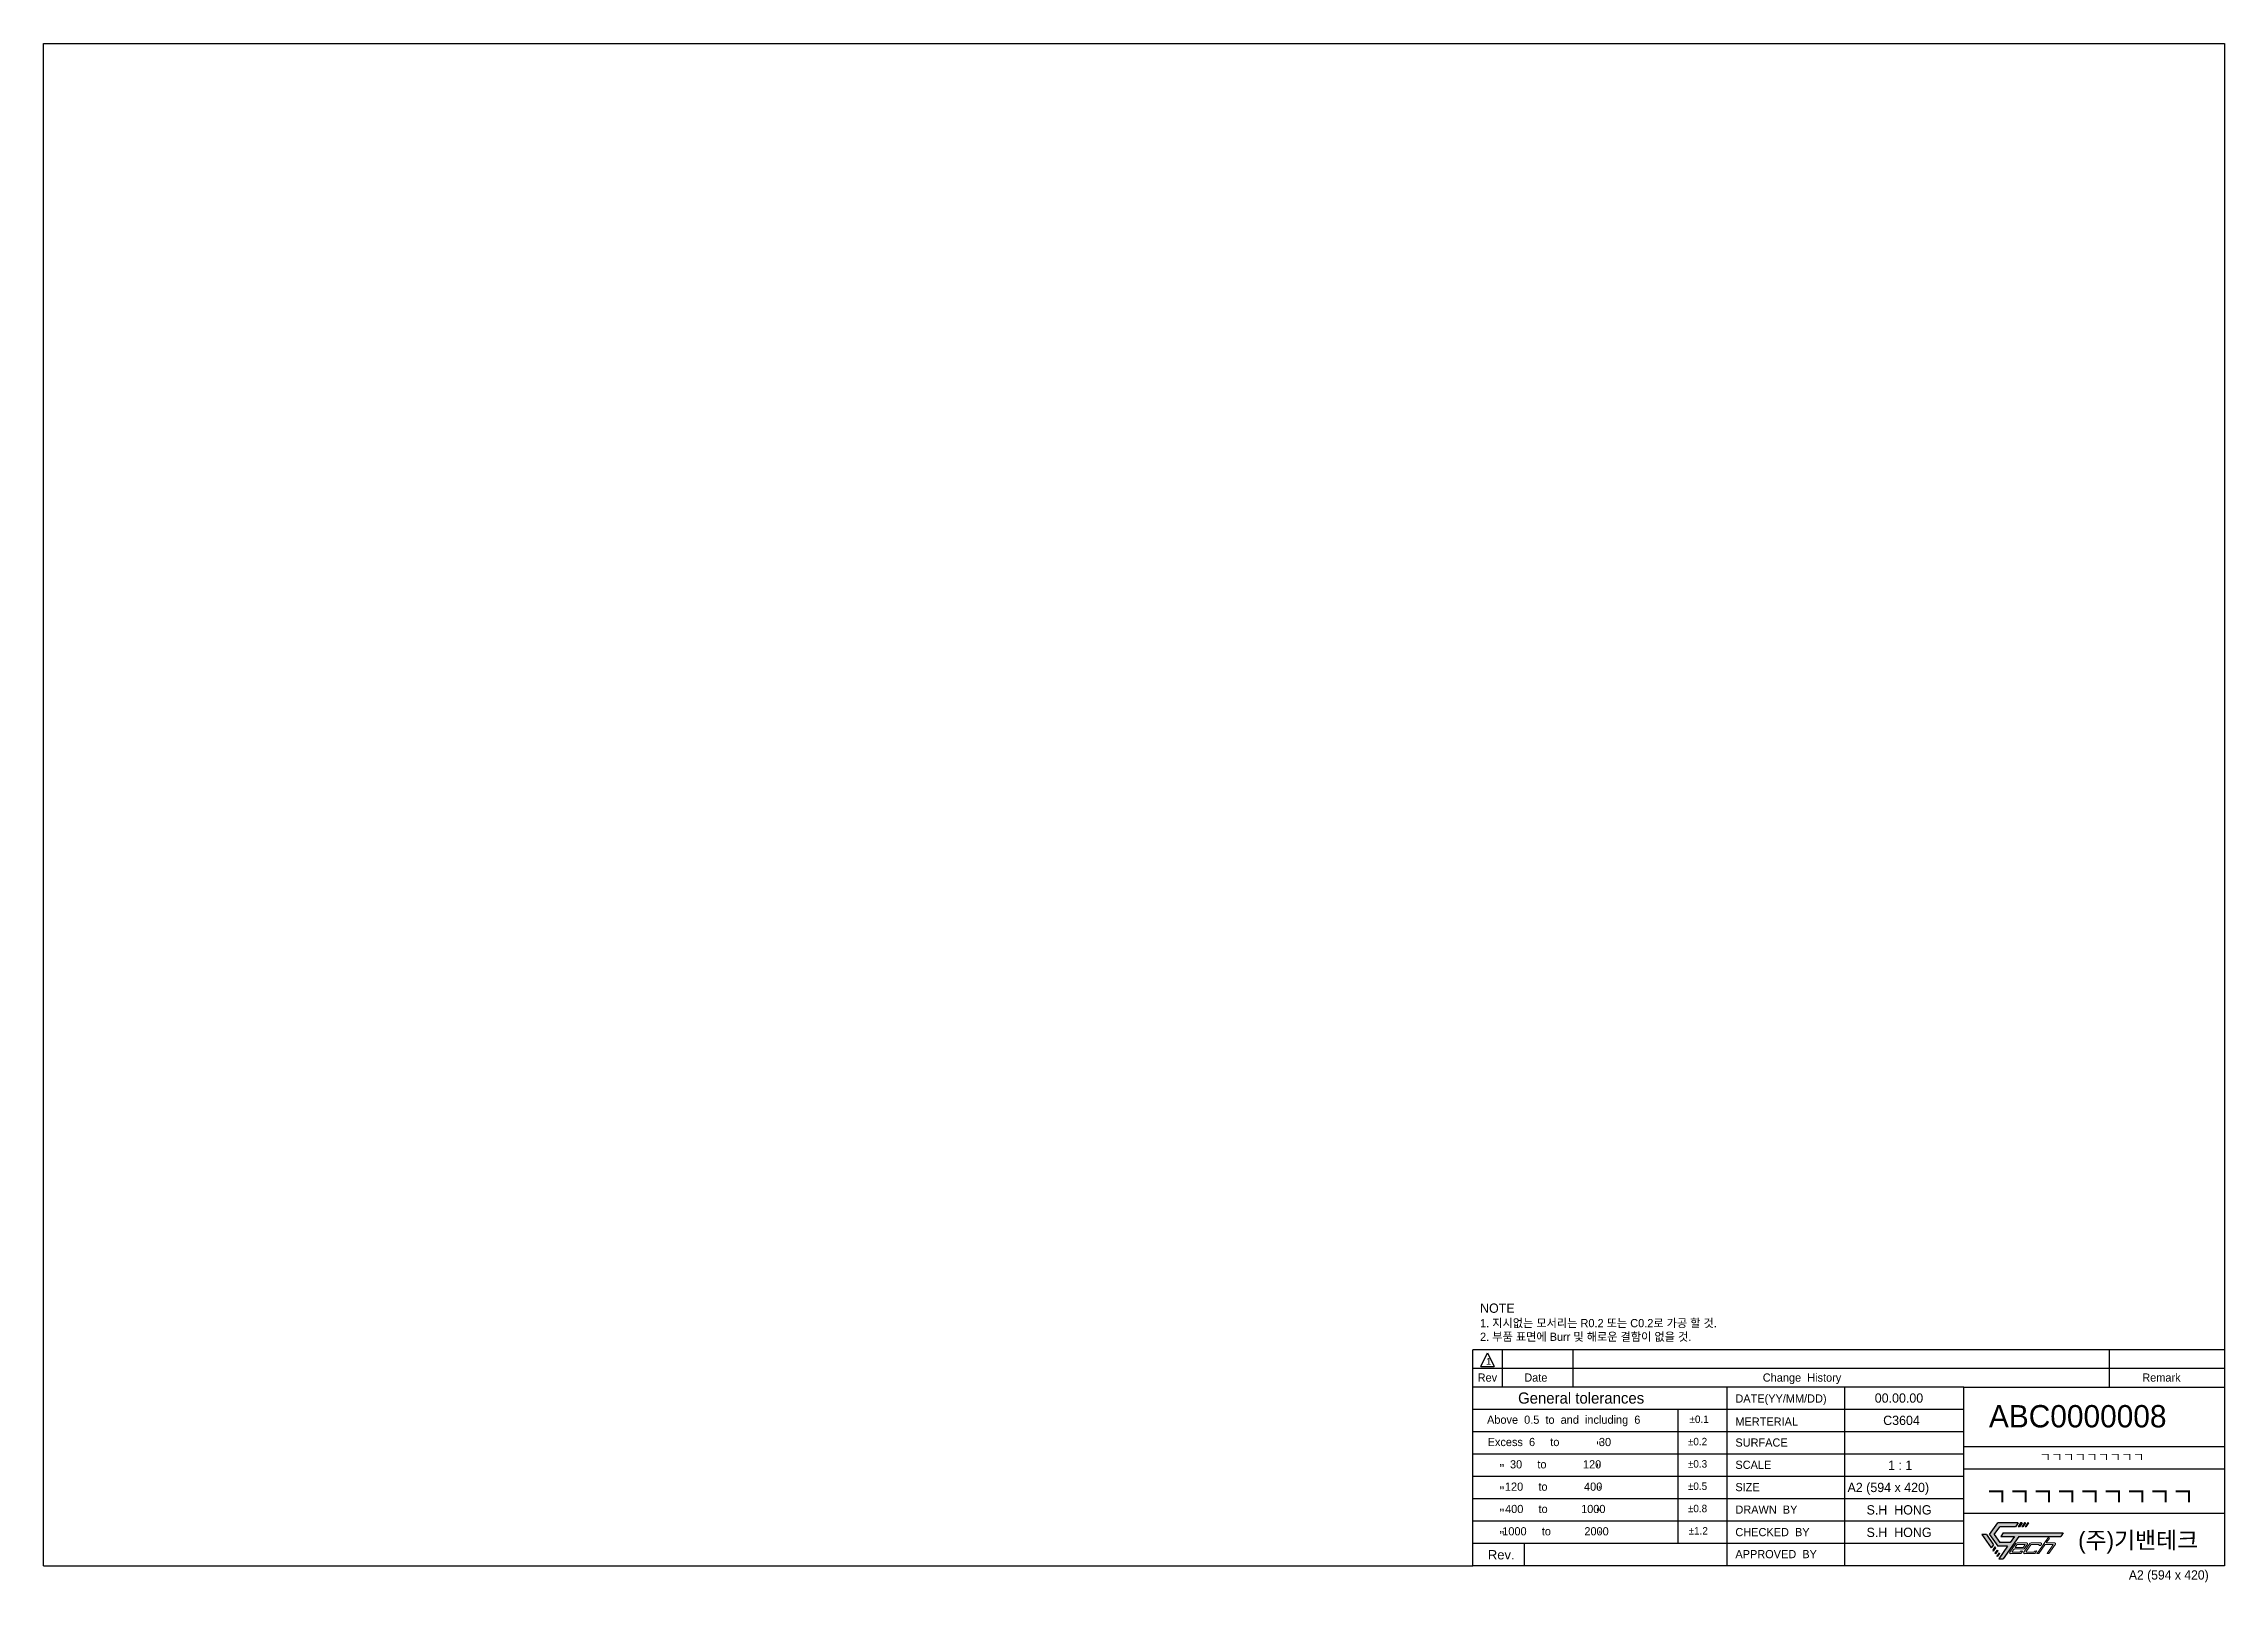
# Paper-space layout '배치1' of a CAD drawing. Header units: millimetres. Extents: x -4 to 583, y -18 to 396.
import ezdxf

# ---------------------------------------------------------------- set-up
doc = ezdxf.new("R2010")
doc.units = ezdxf.units.MM
doc.styles.get("Standard").update_dxf_attribs({"font": 'arial.ttf'})

# ---------------------------------------------------------------- blocks, each defined once
blk = doc.blocks.new('A$Cd2a976a2')
h = blk.add_hatch(color=1)
h.dxf.hatch_style = 1
h.paths.add_polyline_path([(3.7, 11.6), (7.7, 6), (12.3, 6), (8.1, 0), (10.3, 0), (17.8, 10.7), (37.9, 10.7), (39.1, 12.5), (10.3, 12.5), (9.1, 10.7), (15.6, 10.7), (13.6, 7.8), (8.6, 7.8), (5.9, 11.6), (8.6, 15.4), (16.2, 15.4), (17.4, 17.2), (7.7, 17.2)])
h.paths.add_polyline_path([(2.2, 11.6), (0, 11.6), (4.5, 5.2), (5.6, 6.7)])
h.paths.add_polyline_path([(5.2, 4.2), (5.5, 3.7), (6.6, 5.3), (6.3, 5.8)], flags=17)
h.paths.add_polyline_path([(7.6, 3.9), (7.3, 4.2), (6.2, 2.7), (6.5, 2.3)], flags=17)
h.paths.add_polyline_path([(8.5, 2.6), (8.3, 2.9), (7.2, 1.3), (7.4, 1.1)], flags=17)
h.paths.add_polyline_path([(19.3, 17.2), (18.6, 17.2), (17.4, 15.4), (18, 15.4)], flags=17)
h.paths.add_polyline_path([(20.9, 17.2), (20.5, 17.2), (19.2, 15.4), (19.7, 15.4)], flags=17)
h.paths.add_polyline_path([(22.4, 17.2), (22.1, 17.2), (20.8, 15.4), (21.1, 15.4)], flags=17)
at = {"color": 1}
for p, q in [((0, 11.6), (4.5, 5.2)), ((2.2, 11.6), (0, 11.6)), ((2.2, 11.6), (5.6, 6.7)), ((3.7, 11.6), (7.7, 17.2)), ((3.7, 11.6), (7.7, 6)), ((5.9, 11.6), (8.6, 15.4)), ((5.9, 11.6), (8.6, 7.8)), ((17.4, 17.2), (7.7, 17.2)), ((16.2, 15.4), (8.6, 15.4)), ((10.3, 12.5), (9.1, 10.7)), ((9.1, 10.7), (15.6, 10.7)), ((10.3, 12.5), (39.1, 12.5)), ((17.8, 10.7), (10.3, 0)), ((15.6, 10.7), (13.6, 7.8)), ((17.4, 17.2), (16.2, 15.4)), ((18.6, 17.2), (17.4, 15.4)), ((18, 15.4), (17.4, 15.4)), ((17.8, 10.7), (37.9, 10.7)), ((19.3, 17.2), (18, 15.4)), ((19.3, 17.2), (18.6, 17.2)), ((20.5, 17.2), (19.2, 15.4)), ((19.7, 15.4), (19.2, 15.4)), ((20.9, 17.2), (19.7, 15.4)), ((20.9, 17.2), (20.5, 17.2)), ((22.1, 17.2), (20.8, 15.4)), ((21.1, 15.4), (20.8, 15.4)), ((22.4, 17.2), (21.1, 15.4)), ((22.4, 17.2), (22.1, 17.2)), ((39.1, 12.5), (37.9, 10.7)), ((5.6, 6.7), (4.5, 5.2)), ((6.3, 5.8), (5.2, 4.2)), ((5.2, 4.2), (5.5, 3.7)), ((6.6, 5.3), (5.5, 3.7)), ((7.3, 4.2), (6.2, 2.7)), ((6.2, 2.7), (6.5, 2.3)), ((6.3, 5.8), (6.6, 5.3)), ((7.6, 3.9), (6.5, 2.3)), ((8.3, 2.9), (7.2, 1.3)), ((7.2, 1.3), (7.4, 1.1)), ((7.3, 4.2), (7.6, 3.9)), ((8.5, 2.6), (7.4, 1.1)), ((12.3, 6), (7.7, 6)), ((12.3, 6), (8.1, 0)), ((8.1, 0), (10.3, 0)), ((8.3, 2.9), (8.5, 2.6)), ((13.6, 7.8), (8.6, 7.8))]:
    blk.add_line(p, q, dxfattribs=at)
at = {"lineweight": 15}
for p, q in [((16.3, 7.3), (13.4, 3.1)), ((13.7, 2.5), (18.4, 2.5)), ((15.3, 4.5), (14.6, 3.5)), ((14.7, 3.2), (18.2, 3.2)), ((15.6, 4.7), (19.9, 4.7)), ((16.8, 6.7), (16.1, 5.7)), ((16.2, 5.4), (19.7, 5.4)), ((16.9, 7.6), (21.6, 7.6)), ((17.1, 6.9), (20.6, 6.9)), ((18.7, 3.7), (18.5, 3.4)), ((18.8, 3.7), (19.5, 3.7)), ((19.5, 3.6), (19, 2.8)), ((20.7, 6.6), (20, 5.5)), ((23, 7.3), (20.1, 3.1)), ((20.4, 2.5), (25.1, 2.5)), ((21.9, 7), (20.5, 5)), ((23.5, 6.7), (21.3, 3.5)), ((21.4, 3.2), (24.9, 3.2)), ((23.6, 7.6), (28.3, 7.6)), ((23.8, 6.9), (27.3, 6.9)), ((25.4, 3.7), (25.2, 3.4)), ((25.5, 3.7), (26.1, 3.7)), ((26.2, 3.6), (25.7, 2.8)), ((31.6, 9.9), (26.5, 2.6)), ((26.5, 2.5), (27.2, 2.5)), ((30.2, 6.7), (27.3, 2.6)), ((27.4, 6.6), (27.3, 6.5)), ((27.4, 6.3), (28, 6.3)), ((28.6, 7), (28.2, 6.4)), ((34, 6.9), (30.5, 6.9)), ((32.4, 9.8), (31, 7.9)), ((35, 7.6), (31.2, 7.6)), ((34.1, 6.6), (31.3, 2.6)), ((31.4, 2.5), (32, 2.5)), ((31.7, 10), (32.3, 10)), ((35.3, 7), (32.2, 2.6))]:
    blk.add_line(p, q, dxfattribs=at)
for centre, radius, start, end in [((13.7, 2.8), 0.36, 145, 270), ((14.7, 3.4), 0.18, 145, 270), ((15.6, 4.3), 0.36, 90, 145), ((16.2, 5.6), 0.18, 145, 270), ((16.9, 6.9), 0.72, 90, 145), ((17.1, 6.5), 0.36, 90, 145), ((18.2, 3.6), 0.36, 270, 325), ((18.4, 3.2), 0.72, 270, 325), ((18.8, 3.6), 0.18, 90, 145), ((19.5, 3.7), 0.09, 325, 90), ((19.7, 5.8), 0.36, 270, 325), ((19.9, 5.4), 0.72, 270, 325), ((20.4, 2.8), 0.36, 145, 270), ((20.6, 6.7), 0.18, 325, 90), ((21.4, 3.4), 0.18, 145, 270), ((21.6, 7.2), 0.36, 325, 90), ((23.6, 6.9), 0.72, 90, 145), ((23.8, 6.5), 0.36, 90, 145), ((24.9, 3.6), 0.36, 270, 325), ((25.1, 3.2), 0.72, 270, 325), ((25.5, 3.6), 0.18, 90, 145), ((26.1, 3.7), 0.09, 325, 90), ((26.5, 2.6), 0.09, 145, 270), ((27.2, 2.7), 0.18, 270, 325), ((27.3, 6.7), 0.18, 325, 90), ((27.4, 6.4), 0.09, 145, 270), ((28, 6.5), 0.18, 270, 325), ((28.3, 7.2), 0.36, 325, 90), ((30.5, 6.5), 0.36, 90, 145), ((31.2, 7.8), 0.18, 145, 270), ((31.4, 2.6), 0.09, 145, 270), ((31.7, 9.8), 0.18, 90, 145), ((32, 2.7), 0.18, 270, 325), ((32.3, 9.9), 0.09, 325, 90), ((34, 6.7), 0.18, 325, 90), ((35, 7.2), 0.36, 325, 90)]:
    blk.add_arc(centre, radius, start, end, dxfattribs=at)

psp = doc.layouts.new('배치1')

# ---------------------------------------------------------------- linework, layer by layer
for p, q in [((-3.53, 396.16), (582.67, 396.16)), ((-3.53, -13.04), (-3.53, 396.16)), ((582.67, 396.16), (582.67, -13.04)), ((380.67, -13.04), (380.67, 44.96)), ((582.67, 44.96), (380.67, 44.96)), ((382.81, 40.56), (384.61, 44.16)), ((384.61, 44.16), (386.41, 40.56)), ((388.59, 34.96), (388.59, 44.96)), ((407.59, 34.96), (407.59, 44.96)), ((551.76, 34.96), (551.76, 44.96)), ((582.67, 39.96), (380.67, 39.96)), ((382.81, 40.56), (386.41, 40.56)), ((512.67, 34.96), (380.67, 34.96)), ((449.04, -13.04), (449.04, 34.96)), ((480.67, -13.04), (480.67, 34.96)), ((512.67, -13.04), (512.67, 34.96)), ((512.67, 34.96), (582.67, 34.96)), ((512.67, 28.96), (380.67, 28.96)), ((435.89, -7.04), (435.89, 28.96)), ((512.67, 22.96), (380.67, 22.96)), ((582.67, 18.96), (512.67, 18.96)), ((512.67, 16.96), (380.67, 16.96)), ((582.67, 12.96), (512.67, 12.96)), ((512.67, 10.96), (380.67, 10.96)), ((512.67, 4.96), (380.67, 4.96)), ((582.67, 0.96), (512.67, 0.96)), ((512.67, -1.04), (380.67, -1.04)), ((512.67, -7.04), (380.67, -7.04)), ((394.49, -7.04), (394.49, -13.04)), ((-3.53, -13.04), (380.67, -13.04)), ((582.67, -13.04), (380.67, -13.04))]:
    psp.add_line(p, q)

# ---------------------------------------------------------------- block references
at = {"xscale": 0.5599999999999999, "yscale": 0.5599999999999999, "zscale": 0.5599999999999999}
psp.add_blockref('A$Cd2a976a2', (517.48, -11.17), dxfattribs=at)

# ---------------------------------------------------------------- texts
at = {"attachment_point": 1}
for s, width, gutter_width, insert, char_height in [('{\\f휴먼고딕|b0|i0|c129|p2;NOTE\\P\\H0.88x;1. 지시없는 모서리는 R0.2 또는 C0.2로 가공 할 것.\\P2. 부품 표면에 Burr 및 해로운 결함이 없을 것.}', 202.4316, 12.5, (382.6, 57.45), 2.5), ('\\pi1.47995;1', 3.6229, 11.25, (382.73, 42.82), 1.8), ('\\pi1.28536;{\\f휴먼고딕|b0|i0|c129|p2;Rev}', 7.9136, 12.5, (380.67, 38.65), 2.2), ('\\pi0.49964;{\\f휴먼고딕|b0|i0|c129|p2;Date}', 7.9136, 12.5, (393.99, 38.65), 2.2), ('\\pi1.68458;{\\f휴먼고딕|b0|i0|c129|p2;Change  History}', 30.5025, 12.5, (456.91, 38.65), 2.2), ('\\pi9.38458;{\\f휴먼고딕|b0|i0|c129|p2;Remark}', 30.5025, 12.5, (551.22, 38.65), 2.2), ('\\pi12.14286;{\\f휴먼고딕|b0|i0|c129|p2;General tolerances}', 66, 12.5, (380.67, 33.54), 3), ('{\\f휴먼고딕|b0|i0|c129|p2;DATE(YY/MM/DD)}', 30.635, 12.5, (451.23, 33.01), 2.2), ('\\pi8.02381;{\\f휴먼고딕|b0|i0|c129|p2;00.00.00}', 32, 12.5, (480.67, 33.29), 2.5), ('\\pi6.71429;{\\f휴먼고딕|b0|i0|c129|p2;ABC0000008}', 70, 12.5, (512.67, 30.15), 6), ('{\\f휴먼고딕|b0|i0|c129|p2;Above  0.5  to  and  including  6}', 66, 12.5, (384.47, 27.32), 2.2), ('\\pi2.09524;{\\f휴먼고딕|b0|i0|c129|p2;±0.1}', 10, 12.5, (436.79, 27.34), 2), ('{\\f휴먼고딕|b0|i0|c129|p2;MERTERIAL}', 30.635, 12.5, (451.23, 26.81), 2.2), ('\\pi10.28571;{\\f휴먼고딕|b0|i0|c129|p2;C3604}', 32, 12.5, (480.67, 27.29), 2.5), ('{\\f휴먼고딕|b0|i0|c129|p2;Excess  6     to             30}', 66, 12.5, (384.63, 21.32), 2.2), ('\\pi1.66667;{\\f휴먼고딕|b0|i0|c129|p2;±0.2}', 10, 12.5, (436.79, 21.34), 2), ('{\\f휴먼고딕|b0|i0|c129|p2;SURFACE}', 30.635, 12.5, (451.23, 21.18), 2.2), ('{\\f휴먼고딕|b0|i0|c129|p2;       30     to            120}', 66, 12.5, (384.92, 15.32), 2.2), ('\\pi1.66667;{\\f휴먼고딕|b0|i0|c129|p2;±0.3}', 10, 12.5, (436.79, 15.34), 2), ('{\\f휴먼고딕|b0|i0|c129|p2;SCALE}', 30.635, 12.5, (451.23, 15.2), 2.2), ('\\pi11.59524;{\\f휴먼고딕|b0|i0|c129|p2;1 : 1}', 32, 12.5, (480.67, 15.22), 2.5), ('\\pi20.26798;{\\fGulim|b0|i0|c129|p50;ㄱㄱㄱㄱㄱㄱㄱㄱㄱ}', 70, 12.5, (512.67, 17.46), 2.5), ('{\\f휴먼고딕|b0|i0|c129|p2;       120     to            400}', 66, 12.5, (383.56, 9.32), 2.2), ('\\pi1.66667;{\\f휴먼고딕|b0|i0|c129|p2;±0.5}', 10, 12.5, (436.79, 9.34), 2), ('{\\f휴먼고딕|b0|i0|c129|p2;SIZE}', 30.635, 12.5, (451.23, 9.2), 2.2), ('\\pi0.70238;{\\f휴먼고딕|b0|i0|c129|p2;A2 (594 x 420)}', 32, 12.5, (480.67, 9.26), 2.5), ('\\pi5.53595;{\\fGulim|b0|i0|c129|p50;ㄱㄱㄱㄱㄱㄱㄱㄱㄱ}', 70, 12.5, (512.67, 8.05), 5), ('{\\f휴먼고딕|b0|i0|c129|p2;       400     to           1000}', 66, 12.5, (383.6, 3.32), 2.2), ('\\pi1.66667;{\\f휴먼고딕|b0|i0|c129|p2;±0.8}', 10, 12.5, (436.79, 3.34), 2), ('{\\f휴먼고딕|b0|i0|c129|p2;DRAWN  BY}', 30.635, 12.5, (451.23, 3.15), 2.2), ('\\pi5.82143;{\\f휴먼고딕|b0|i0|c129|p2;S.H  HONG}', 32, 12.5, (480.67, 3.23), 2.5), ('{\\f휴먼고딕|b0|i0|c129|p2;      1000     to           2000}', 66, 12.5, (383.66, -2.68), 2.2), ('\\pi1.85714;{\\f휴먼고딕|b0|i0|c129|p2;±1.2}', 10, 12.5, (436.79, -2.66), 2), ('{\\f휴먼고딕|b0|i0|c129|p2;CHECKED  BY}', 30.635, 12.5, (451.23, -2.9), 2.2), ('\\pi5.82143;{\\f휴먼고딕|b0|i0|c129|p2;S.H  HONG}', 32, 12.5, (480.67, -2.82), 2.5), ('{\\f휴먼고딕|b0|i0|c129|p2;(주)기밴테크}', 41.6914, 12.5, (543.37, -3.9), 4.5), ('Rev.', 20.5966, 12.5, (384.7, -8.84), 2.5), ('{\\f휴먼고딕|b0|i0|c129|p2;APPROVED  BY}', 30.635, 12.5, (451.23, -8.82), 2.2), ('{\\fGulim|b0|i0|c0|p50;A\\fGulim|b0|i0|c129|p50;2\\fGulim|b0|i0|c0|p50; (\\fGulim|b0|i0|c129|p50;594\\fGulim|b0|i0|c0|p50; x \\fGulim|b0|i0|c129|p50;420\\fGulim|b0|i0|c0|p50;)}', 42.8482, 12.5, (557, -14.27), 2.5)]:
    psp.add_mtext_dynamic_manual_height_columns(s, width=width, gutter_width=gutter_width, heights=[0], dxfattribs=dict(at, insert=insert, char_height=char_height))
at = {"char_height": 2.5, "width": 0.9615, "attachment_point": 1}
for insert in [(413.87, 20.42), (387.84, 14.3), (413.87, 14.42), (387.84, 8.3), (413.87, 8.42), (387.84, 2.3), (413.87, 2.42), (387.84, -3.7), (413.87, -3.58)]:
    psp.add_mtext('"', dxfattribs=dict(at, insert=insert))

doc.saveas('drawing.dxf')
